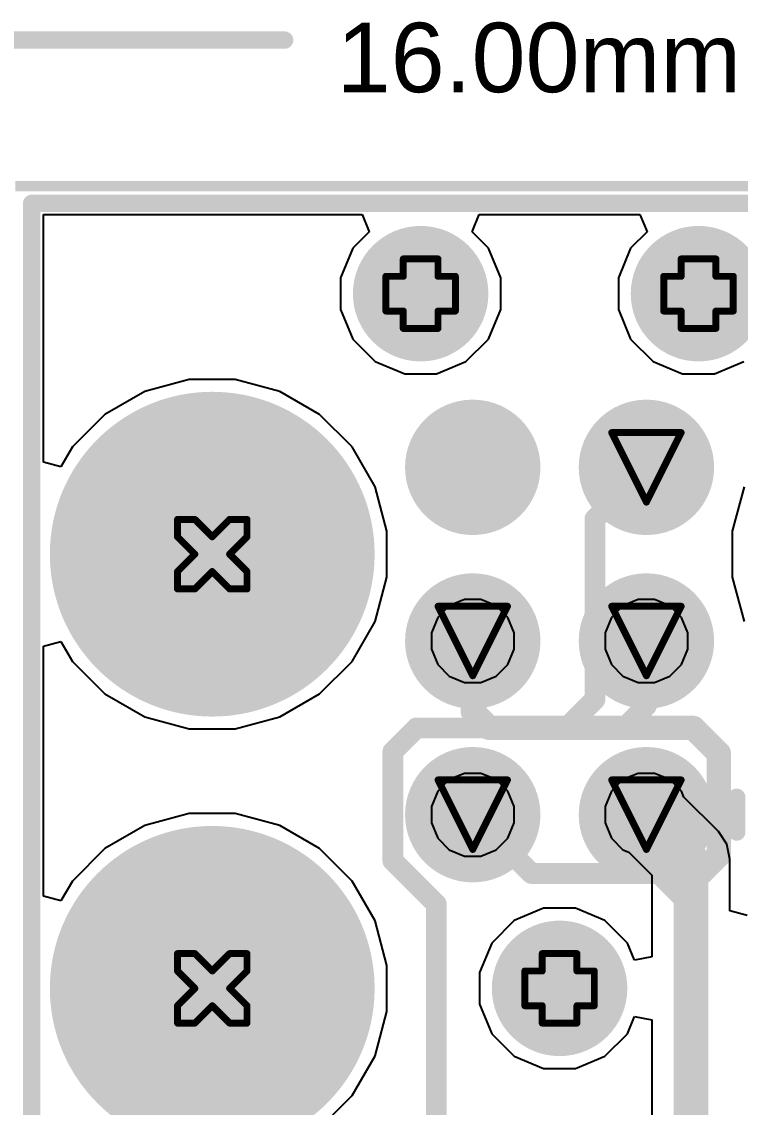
# Model space of a CAD drawing. Header units: inches. Extents: x -35 to 304, y -8 to 63.
# Drawn here: x 4.02 to 9.28, y 9.75 to 17.69 of the extents above; entities that cross this region are included whole.
import ezdxf

# ---------------------------------------------------------------- set-up
doc = ezdxf.new("R2010")
doc.units = ezdxf.units.IN
for name, color, linetype in [('Board Outline', 216, 'Continuous'), ('Bottom Layer', 5, 'Continuous'), ('Bottom Solder', 6, 'Continuous'), ('Dimensions', 6, 'Continuous'), ('Drill Drawing', 1, 'Continuous'), ('Layer 2', 16, 'Continuous'), ('Layer 3', 76, 'Continuous'), ('Pad Holes', 156, 'Continuous'), ('Top Layer', 1, 'Continuous'), ('Top Overlay', 2, 'Continuous'), ('Top Paste', 8, 'Continuous'), ('Top Solder', 216, 'Continuous'), ('Via Holes', 16, 'Continuous')]:
    doc.layers.add(name, color=color, linetype=linetype)
doc.styles.add('Arial', font='', dxfattribs={"height": 0.2})
doc.styles.get('Arial').set_extended_font_data('Arial')

# ---------------------------------------------------------------- blocks, each defined once
blk = doc.blocks.new('TC2030_IDC__5')
at = {"layer": 'Bottom Solder'}
h = blk.add_hatch(color=6, dxfattribs=at)
edge = h.paths.add_edge_path()
edge.add_arc((-2.54, 2.54), 0.1016, 0, 360)
h = blk.add_hatch(color=6, dxfattribs=at)
edge = h.paths.add_edge_path()
edge.add_arc((0.635, 2.54), 0.1016, 0, 360)
h = blk.add_hatch(color=6, dxfattribs=at)
edge = h.paths.add_edge_path()
edge.add_arc((2.54, 1.016), 0.1016, 0, 360)
h = blk.add_hatch(color=6, dxfattribs=at)
edge = h.paths.add_edge_path()
edge.add_arc((-2.54, 0), 0.1016, 0, 360)
h = blk.add_hatch(color=6, dxfattribs=at)
edge = h.paths.add_edge_path()
edge.add_arc((2.54, -1.016), 0.1016, 0, 360)
at = {"layer": 'Pad Holes'}
h = blk.add_hatch(color=7, dxfattribs=at)
edge = h.paths.add_edge_path()
edge.add_arc((-2.54, 2.54), 1.1875, 0, 360)
h = blk.add_hatch(color=7, dxfattribs=at)
edge = h.paths.add_edge_path()
edge.add_arc((0.635, 2.54), 1.1875, 0, 360)
h = blk.add_hatch(color=7, dxfattribs=at)
edge = h.paths.add_edge_path()
edge.add_arc((2.54, 1.016), 0.4955, 0, 360)
h = blk.add_hatch(color=7, dxfattribs=at)
edge = h.paths.add_edge_path()
edge.add_arc((-2.54, 0), 0.4955, 0, 360)
h = blk.add_hatch(color=7, dxfattribs=at)
edge = h.paths.add_edge_path()
edge.add_arc((2.54, -1.016), 0.4955, 0, 360)
at = {"layer": 'Top Layer'}
h = blk.add_hatch(color=1, dxfattribs=at)
edge = h.paths.add_edge_path()
edge.add_arc((-1.27, 0.635), 0.3935, 0, 360)
h = blk.add_hatch(color=1, dxfattribs=at)
edge = h.paths.add_edge_path()
edge.add_arc((0, 0.635), 0.3935, 0, 360)
h = blk.add_hatch(color=1, dxfattribs=at)
edge = h.paths.add_edge_path()
edge.add_arc((1.27, 0.635), 0.3935, 0, 360)
h = blk.add_hatch(color=1, dxfattribs=at)
edge = h.paths.add_edge_path()
edge.add_arc((-1.27, -0.635), 0.3935, 0, 360)
h = blk.add_hatch(color=1, dxfattribs=at)
edge = h.paths.add_edge_path()
edge.add_arc((-1.27, -0.635), 0.3935, 0, 360)
h = blk.add_hatch(color=1, dxfattribs=at)
edge = h.paths.add_edge_path()
edge.add_arc((0, -0.635), 0.3935, 0, 360)
h = blk.add_hatch(color=1, dxfattribs=at)
edge = h.paths.add_edge_path()
edge.add_arc((1.27, -0.635), 0.3935, 0, 360)
at = {"layer": 'Top Paste'}
h = blk.add_hatch(color=8, dxfattribs=at)
edge = h.paths.add_edge_path()
edge.add_arc((-1.27, 0.635), 0.3935, 0, 360)
h = blk.add_hatch(color=8, dxfattribs=at)
edge = h.paths.add_edge_path()
edge.add_arc((0, 0.635), 0.3935, 0, 360)
h = blk.add_hatch(color=8, dxfattribs=at)
edge = h.paths.add_edge_path()
edge.add_arc((1.27, 0.635), 0.3935, 0, 360)
h = blk.add_hatch(color=8, dxfattribs=at)
edge = h.paths.add_edge_path()
edge.add_arc((-1.27, -0.635), 0.3935, 0, 360)
h = blk.add_hatch(color=8, dxfattribs=at)
edge = h.paths.add_edge_path()
edge.add_arc((-1.27, -0.635), 0.3935, 0, 360)
h = blk.add_hatch(color=8, dxfattribs=at)
edge = h.paths.add_edge_path()
edge.add_arc((0, -0.635), 0.3935, 0, 360)
h = blk.add_hatch(color=8, dxfattribs=at)
edge = h.paths.add_edge_path()
edge.add_arc((1.27, -0.635), 0.3935, 0, 360)
at = {"layer": 'Top Solder'}
h = blk.add_hatch(color=216, dxfattribs=at)
edge = h.paths.add_edge_path()
edge.add_arc((-2.54, 2.54), 0.1016, 0, 360)
h = blk.add_hatch(color=216, dxfattribs=at)
edge = h.paths.add_edge_path()
edge.add_arc((0.635, 2.54), 0.1016, 0, 360)
h = blk.add_hatch(color=216, dxfattribs=at)
edge = h.paths.add_edge_path()
edge.add_arc((-1.27, 0.635), 0.4951, 0, 360)
h = blk.add_hatch(color=216, dxfattribs=at)
edge = h.paths.add_edge_path()
edge.add_arc((0, 0.635), 0.4951, 0, 360)
h = blk.add_hatch(color=216, dxfattribs=at)
edge = h.paths.add_edge_path()
edge.add_arc((1.27, 0.635), 0.4951, 0, 360)
h = blk.add_hatch(color=216, dxfattribs=at)
edge = h.paths.add_edge_path()
edge.add_arc((2.54, 1.016), 0.1016, 0, 360)
h = blk.add_hatch(color=216, dxfattribs=at)
edge = h.paths.add_edge_path()
edge.add_arc((-2.54, 0), 0.1016, 0, 360)
h = blk.add_hatch(color=216, dxfattribs=at)
edge = h.paths.add_edge_path()
edge.add_arc((-1.27, -0.635), 0.4951, 0, 360)
h = blk.add_hatch(color=216, dxfattribs=at)
edge = h.paths.add_edge_path()
edge.add_arc((-1.27, -0.635), 0.4951, 0, 360)
h = blk.add_hatch(color=216, dxfattribs=at)
edge = h.paths.add_edge_path()
edge.add_arc((0, -0.635), 0.4951, 0, 360)
h = blk.add_hatch(color=216, dxfattribs=at)
edge = h.paths.add_edge_path()
edge.add_arc((1.27, -0.635), 0.4951, 0, 360)
h = blk.add_hatch(color=216, dxfattribs=at)
edge = h.paths.add_edge_path()
edge.add_arc((2.54, -1.016), 0.1016, 0, 360)
at = {"layer": 'Top Overlay'}
for points in [[(-3.8608, 3.8608, 0.127, 0.127, 0), (3.2004, 3.8608, 0.127, 0.127, 0)], [(3.2004, 3.8608, 0.127, 0.127, 0), (3.2004, -3.8608, 0.127, 0.127, 0)], [(-1.27, -1.1684, 0.127, 0.127, 0), (-1.397, -1.2954, 0.127, 0.127, 0)], [(-1.27, -1.1684, 0.127, 0.127, 0), (-1.143, -1.2954, 0.127, 0.127, 0)], [(-1.397, -1.2954, 0.127, 0.127, 0), (-1.143, -1.2954, 0.127, 0.127, 0)]]:
    blk.add_lwpolyline(points, format="xyseb", dxfattribs=at)
for points in [[(3.16865, 3.8608, 0.0635, 0.0635, 1), (3.23215, 3.8608, 0.0635, 0.0635, 1)], [(3.16865, 3.8608, 0.0635, 0.0635, 1), (3.23215, 3.8608, 0.0635, 0.0635, 1)], [(-1.30175, -1.1684, 0.0635, 0.0635, 1), (-1.23825, -1.1684, 0.0635, 0.0635, 1)], [(-1.30175, -1.1684, 0.0635, 0.0635, 1), (-1.23825, -1.1684, 0.0635, 0.0635, 1)], [(-1.42875, -1.2954, 0.0635, 0.0635, 1), (-1.36525, -1.2954, 0.0635, 0.0635, 1)], [(-1.42875, -1.2954, 0.0635, 0.0635, 1), (-1.36525, -1.2954, 0.0635, 0.0635, 1)], [(-1.17475, -1.2954, 0.0635, 0.0635, 1), (-1.11125, -1.2954, 0.0635, 0.0635, 1)], [(-1.17475, -1.2954, 0.0635, 0.0635, 1), (-1.11125, -1.2954, 0.0635, 0.0635, 1)]]:
    blk.add_lwpolyline(points, format="xyseb", close=True, dxfattribs=at)

msp = doc.modelspace()

# ---------------------------------------------------------------- hatches: boundary and pattern name
at = {"layer": 'Bottom Layer'}
h = msp.add_hatch(color=5, dxfattribs=at)
edge = h.paths.add_edge_path()
edge.add_arc((8.5892, 14.4272), 0.15, 0, 360)
h = msp.add_hatch(color=5, dxfattribs=at)
edge = h.paths.add_edge_path()
edge.add_arc((7.3192, 13.1572), 0.15, 0, 360)
h = msp.add_hatch(color=5, dxfattribs=at)
edge = h.paths.add_edge_path()
edge.add_arc((8.5892, 13.1572), 0.15, 0, 360)
h = msp.add_hatch(color=5, dxfattribs=at)
edge = h.paths.add_edge_path()
edge.add_arc((7.3192, 11.8872), 0.15, 0, 360)
h = msp.add_hatch(color=5, dxfattribs=at)
edge = h.paths.add_edge_path()
edge.add_arc((8.5892, 11.8872), 0.15, 0, 360)
at = {"layer": 'Bottom Solder'}
h = msp.add_hatch(color=6, dxfattribs=at)
edge = h.paths.add_edge_path()
edge.add_arc((8.5892, 14.4272), 0.2516, 0, 360)
h = msp.add_hatch(color=6, dxfattribs=at)
edge = h.paths.add_edge_path()
edge.add_arc((7.3192, 13.1572), 0.2516, 0, 360)
h = msp.add_hatch(color=6, dxfattribs=at)
edge = h.paths.add_edge_path()
edge.add_arc((8.5892, 13.1572), 0.2516, 0, 360)
h = msp.add_hatch(color=6, dxfattribs=at)
edge = h.paths.add_edge_path()
edge.add_arc((7.3192, 11.8872), 0.2516, 0, 360)
h = msp.add_hatch(color=6, dxfattribs=at)
edge = h.paths.add_edge_path()
edge.add_arc((8.5892, 11.8872), 0.2516, 0, 360)
at = {"layer": 'Layer 2'}
h = msp.add_hatch(color=16, dxfattribs=at)
edge = h.paths.add_edge_path()
edge.add_arc((8.5892, 14.4272), 0.15, 0, 360)
h = msp.add_hatch(color=16, dxfattribs=at)
edge = h.paths.add_edge_path()
edge.add_arc((7.3192, 13.1572), 0.15, 0, 360)
h = msp.add_hatch(color=16, dxfattribs=at)
edge = h.paths.add_edge_path()
edge.add_arc((8.5892, 13.1572), 0.15, 0, 360)
h = msp.add_hatch(color=16, dxfattribs=at)
edge = h.paths.add_edge_path()
edge.add_arc((7.3192, 11.8872), 0.15, 0, 360)
h = msp.add_hatch(color=16, dxfattribs=at)
edge = h.paths.add_edge_path()
edge.add_arc((8.5892, 11.8872), 0.15, 0, 360)
at = {"layer": 'Layer 3'}
h = msp.add_hatch(color=76, dxfattribs=at)
edge = h.paths.add_edge_path()
edge.add_arc((8.5892, 14.4272), 0.15, 0, 360)
h = msp.add_hatch(color=76, dxfattribs=at)
edge = h.paths.add_edge_path()
edge.add_arc((7.3192, 13.1572), 0.15, 0, 360)
h = msp.add_hatch(color=76, dxfattribs=at)
edge = h.paths.add_edge_path()
edge.add_arc((8.5892, 13.1572), 0.15, 0, 360)
h = msp.add_hatch(color=76, dxfattribs=at)
edge = h.paths.add_edge_path()
edge.add_arc((7.3192, 11.8872), 0.15, 0, 360)
h = msp.add_hatch(color=76, dxfattribs=at)
edge = h.paths.add_edge_path()
edge.add_arc((8.5892, 11.8872), 0.15, 0, 360)
at = {"layer": 'Top Layer'}
h = msp.add_hatch(color=1, dxfattribs=at)
edge = h.paths.add_edge_path()
edge.add_arc((8.5892, 14.4272), 0.15, 0, 360)
h = msp.add_hatch(color=1, dxfattribs=at)
edge = h.paths.add_edge_path()
edge.add_arc((7.3192, 13.1572), 0.15, 0, 360)
h = msp.add_hatch(color=1, dxfattribs=at)
edge = h.paths.add_edge_path()
edge.add_arc((8.5892, 13.1572), 0.15, 0, 360)
h = msp.add_hatch(color=1, dxfattribs=at)
edge = h.paths.add_edge_path()
edge.add_arc((7.3192, 11.8872), 0.15, 0, 360)
h = msp.add_hatch(color=1, dxfattribs=at)
edge = h.paths.add_edge_path()
edge.add_arc((8.5892, 11.8872), 0.15, 0, 360)
at = {"layer": 'Top Solder'}
h = msp.add_hatch(color=216, dxfattribs=at)
edge = h.paths.add_edge_path()
edge.add_arc((8.5892, 14.4272), 0.2516, 0, 360)
h = msp.add_hatch(color=216, dxfattribs=at)
edge = h.paths.add_edge_path()
edge.add_arc((7.3192, 13.1572), 0.2516, 0, 360)
h = msp.add_hatch(color=216, dxfattribs=at)
edge = h.paths.add_edge_path()
edge.add_arc((8.5892, 13.1572), 0.2516, 0, 360)
h = msp.add_hatch(color=216, dxfattribs=at)
edge = h.paths.add_edge_path()
edge.add_arc((7.3192, 11.8872), 0.2516, 0, 360)
h = msp.add_hatch(color=216, dxfattribs=at)
edge = h.paths.add_edge_path()
edge.add_arc((8.5892, 11.8872), 0.2516, 0, 360)
at = {"layer": 'Via Holes'}
h = msp.add_hatch(color=7, dxfattribs=at)
edge = h.paths.add_edge_path()
edge.add_arc((8.5892, 14.4272), 0.075, 0, 360)
h = msp.add_hatch(color=7, dxfattribs=at)
edge = h.paths.add_edge_path()
edge.add_arc((7.3192, 13.1572), 0.075, 0, 360)
h = msp.add_hatch(color=7, dxfattribs=at)
edge = h.paths.add_edge_path()
edge.add_arc((8.5892, 13.1572), 0.075, 0, 360)
h = msp.add_hatch(color=7, dxfattribs=at)
edge = h.paths.add_edge_path()
edge.add_arc((7.3192, 11.8872), 0.075, 0, 360)
h = msp.add_hatch(color=7, dxfattribs=at)
edge = h.paths.add_edge_path()
edge.add_arc((8.5892, 11.8872), 0.075, 0, 360)

# ---------------------------------------------------------------- linework, layer by layer
at = {"layer": 'Board Outline'}
msp.add_lwpolyline([(3.9738, 16.4835, 0.0762, 0.0762, 0), (11.9375, 16.4835, 0.0762, 0.0762, 0)], format="xyseb", dxfattribs=at)
at = {"layer": 'Bottom Layer'}
for p, q in [((4.181, 14.4653), (4.181, 16.2763)), ((4.181, 16.2763), (6.5096, 16.2763)), ((6.5096, 16.2763), (6.5622, 16.1493)), ((7.3141, 16.1493), (7.3667, 16.2763)), ((7.3667, 16.2763), (8.5416, 16.2763)), ((8.5416, 16.2763), (8.5942, 16.1493)), ((6.5622, 16.1493), (6.4418, 16.0289)), ((7.4345, 16.0289), (7.3141, 16.1493)), ((8.5942, 16.1493), (8.4738, 16.0289)), ((6.4418, 16.0289), (6.3527, 15.8137)), ((7.5237, 15.8137), (7.4345, 16.0289)), ((8.4738, 16.0289), (8.3847, 15.8137)), ((6.3527, 15.8137), (6.3527, 15.5808)), ((7.5237, 15.5808), (7.5237, 15.8137)), ((8.3847, 15.8137), (8.3847, 15.5808)), ((6.3527, 15.5808), (6.4418, 15.3656)), ((7.4345, 15.3656), (7.5237, 15.5808)), ((8.3847, 15.5808), (8.4738, 15.3656)), ((6.4418, 15.3656), (6.6065, 15.2009)), ((7.2698, 15.2009), (7.4345, 15.3656)), ((8.4738, 15.3656), (8.6385, 15.2009)), ((6.6065, 15.2009), (6.8217, 15.1117)), ((7.0546, 15.1117), (7.2698, 15.2009)), ((8.6385, 15.2009), (8.8537, 15.1117)), ((9.0866, 15.1117), (9.3018, 15.2009)), ((6.8217, 15.1117), (7.0546, 15.1117)), ((8.8537, 15.1117), (9.0866, 15.1117)), ((5.246, 15.0697), (4.9211, 14.9827)), ((5.5823, 15.0697), (5.246, 15.0697)), ((5.9073, 14.9827), (5.5823, 15.0697)), ((4.9211, 14.9827), (4.6298, 14.8145)), ((6.1986, 14.8145), (5.9073, 14.9827)), ((4.6298, 14.8145), (4.3919, 14.5766)), ((6.4364, 14.5766), (6.1986, 14.8145)), ((4.3919, 14.5766), (4.308, 14.4313)), ((6.6046, 14.2853), (6.4364, 14.5766)), ((4.308, 14.4313), (4.181, 14.4653)), ((6.6917, 13.9604), (6.6046, 14.2853)), ((9.3037, 14.2853), (9.2167, 13.9604)), ((6.6917, 13.624), (6.6917, 13.9604)), ((9.2167, 13.9604), (9.2167, 13.624)), ((6.6046, 13.2991), (6.6917, 13.624)), ((9.2167, 13.624), (9.3037, 13.2991)), ((7.259, 13.4596), (7.1479, 13.4136)), ((7.3793, 13.4596), (7.259, 13.4596)), ((7.4905, 13.4136), (7.3793, 13.4596)), ((8.529, 13.4596), (8.4179, 13.4136)), ((8.6493, 13.4596), (8.529, 13.4596)), ((8.7605, 13.4136), (8.6493, 13.4596)), ((7.1479, 13.4136), (7.0628, 13.3285)), ((7.5755, 13.3285), (7.4905, 13.4136)), ((8.4179, 13.4136), (8.3328, 13.3285)), ((8.8455, 13.3285), (8.7605, 13.4136)), ((6.4364, 13.0078), (6.6046, 13.2991)), ((7.0628, 13.3285), (7.0168, 13.2174)), ((7.6216, 13.2174), (7.5755, 13.3285)), ((8.3328, 13.3285), (8.2868, 13.2174)), ((8.8916, 13.2174), (8.8455, 13.3285)), ((7.0168, 13.2174), (7.0168, 13.0971)), ((7.6216, 13.0971), (7.6216, 13.2174)), ((8.2868, 13.2174), (8.2868, 13.0971)), ((8.8916, 13.0971), (8.8916, 13.2174)), ((4.181, 13.1191), (4.308, 13.1531)), ((4.181, 11.2903), (4.181, 13.1191)), ((4.308, 13.1531), (4.3919, 13.0078)), ((7.0168, 13.0971), (7.0628, 12.9859)), ((7.5755, 12.9859), (7.6216, 13.0971)), ((8.2868, 13.0971), (8.3328, 12.9859)), ((8.8455, 12.9859), (8.8916, 13.0971)), ((4.3919, 13.0078), (4.6298, 12.77)), ((6.1986, 12.77), (6.4364, 13.0078)), ((7.0628, 12.9859), (7.1479, 12.9009)), ((7.4905, 12.9009), (7.5755, 12.9859)), ((8.3328, 12.9859), (8.4179, 12.9009)), ((8.7605, 12.9009), (8.8455, 12.9859)), ((7.1479, 12.9009), (7.259, 12.8548)), ((7.3793, 12.8548), (7.4905, 12.9009)), ((8.4179, 12.9009), (8.529, 12.8548)), ((8.6493, 12.8548), (8.7605, 12.9009)), ((7.259, 12.8548), (7.3793, 12.8548)), ((8.529, 12.8548), (8.6493, 12.8548)), ((4.6298, 12.77), (4.9211, 12.6018)), ((5.9073, 12.6018), (6.1986, 12.77)), ((4.9211, 12.6018), (5.246, 12.5147)), ((5.5823, 12.5147), (5.9073, 12.6018)), ((5.246, 12.5147), (5.5823, 12.5147)), ((7.259, 12.1896), (7.1479, 12.1436)), ((7.3793, 12.1896), (7.259, 12.1896)), ((7.4905, 12.1436), (7.3793, 12.1896)), ((8.529, 12.1896), (8.4179, 12.1436)), ((8.6493, 12.1896), (8.529, 12.1896)), ((8.7605, 12.1436), (8.6493, 12.1896)), ((7.1479, 12.1436), (7.0628, 12.0585)), ((7.5755, 12.0585), (7.4905, 12.1436)), ((8.4179, 12.1436), (8.3328, 12.0585)), ((8.8455, 12.0585), (8.7605, 12.1436)), ((7.0628, 12.0585), (7.0168, 11.9474)), ((7.6216, 11.9474), (7.5755, 12.0585)), ((8.3328, 12.0585), (8.2868, 11.9474)), ((8.863, 12.0162), (8.8455, 12.0585)), ((9.116, 11.7633), (8.863, 12.0162)), ((7.0168, 11.9474), (7.0168, 11.8271)), ((7.6216, 11.8271), (7.6216, 11.9474)), ((8.2868, 11.9474), (8.2868, 11.8271)), ((5.246, 11.8947), (4.9211, 11.8077)), ((5.5823, 11.8947), (5.246, 11.8947)), ((5.9073, 11.8077), (5.5823, 11.8947)), ((4.9211, 11.8077), (4.6298, 11.6395)), ((6.1986, 11.6395), (5.9073, 11.8077)), ((7.0168, 11.8271), (7.0628, 11.7159)), ((7.5755, 11.7159), (7.6216, 11.8271)), ((8.2868, 11.8271), (8.3328, 11.7159)), ((9.116, 11.7632), (9.116, 11.7633)), ((9.1778, 11.6708), (9.116, 11.7632)), ((7.0628, 11.7159), (7.1479, 11.6309)), ((7.4905, 11.6309), (7.5755, 11.7159)), ((8.3328, 11.7159), (8.4179, 11.6309)), ((9.1994, 11.5618), (9.1778, 11.6708)), ((4.6298, 11.6395), (4.3919, 11.4016)), ((6.4364, 11.4016), (6.1986, 11.6395)), ((7.1479, 11.6309), (7.259, 11.5848)), ((7.3793, 11.5848), (7.4905, 11.6309)), ((8.4179, 11.6309), (8.4602, 11.6133)), ((8.4602, 11.6133), (8.6297, 11.4438)), ((7.259, 11.5848), (7.3793, 11.5848)), ((9.1994, 11.1837), (9.1994, 11.5618)), ((9.1994, 11.5618), (9.1994, 11.5618)), ((8.6297, 11.4438), (8.6297, 10.8482)), ((4.3919, 11.4016), (4.308, 11.2563)), ((6.6046, 11.1103), (6.4364, 11.4016)), ((4.308, 11.2563), (4.181, 11.2903)), ((7.8377, 11.2027), (7.6225, 11.1136)), ((8.0706, 11.2027), (7.8377, 11.2027)), ((8.2858, 11.1136), (8.0706, 11.2027)), ((9.3264, 11.1497), (9.1994, 11.1837)), ((6.6917, 10.7854), (6.6046, 11.1103)), ((7.6225, 11.1136), (7.4578, 10.9489)), ((8.4505, 10.9489), (8.2858, 11.1136)), ((7.4578, 10.9489), (7.3687, 10.7337)), ((8.5027, 10.8229), (8.4505, 10.9489)), ((8.6297, 10.8482), (8.5027, 10.8229)), ((6.6917, 10.449), (6.6917, 10.7854)), ((7.3687, 10.7337), (7.3687, 10.5008)), ((7.3687, 10.5008), (7.4578, 10.2856)), ((6.6046, 10.1241), (6.6917, 10.449)), ((8.4505, 10.2856), (8.5027, 10.4115)), ((8.5027, 10.4115), (8.6297, 10.3862)), ((8.6297, 10.3862), (8.6297, 9.5837)), ((7.4578, 10.2856), (7.6225, 10.1209)), ((8.2858, 10.1209), (8.4505, 10.2856)), ((6.4364, 9.8328), (6.6046, 10.1241)), ((7.6225, 10.1209), (7.8377, 10.0317)), ((8.0706, 10.0317), (8.2858, 10.1209)), ((7.8377, 10.0317), (8.0706, 10.0317)), ((6.1986, 9.595), (6.4364, 9.8328))]:
    msp.add_line(p, q, dxfattribs=at)
for points in [[(8.2129, 14.051, 0.1524, 0.1524, 0), (8.5892, 14.4272, 0.1524, 0.1524, 0)], [(8.2129, 12.7303, 0.1524, 0.1524, 0), (8.2129, 14.051, 0.1524, 0.1524, 0)], [(8.0042, 12.5216, 0.1524, 0.1524, 0), (8.2129, 12.7303, 0.1524, 0.1524, 0)], [(6.7352, 12.3486, 0.1524, 0.1524, 0), (6.9081, 12.5216, 0.1524, 0.1524, 0)], [(6.9081, 12.5216, 0.1524, 0.1524, 0), (8.0042, 12.5216, 0.1524, 0.1524, 0)], [(6.7352, 11.5501, 0.1524, 0.1524, 0), (6.7352, 12.3486, 0.1524, 0.1524, 0)], [(8.5892, 11.8872, 0.254, 0.254, 0), (8.9146, 11.5618, 0.254, 0.254, 0)], [(8.9146, 9.4657, 0.254, 0.254, 0), (8.9146, 11.5618, 0.254, 0.254, 0)], [(6.7352, 11.5501, 0.1524, 0.1524, 0), (7.0529, 11.2323, 0.1524, 0.1524, 0)], [(7.0529, 9.586, 0.1524, 0.1524, 0), (7.0529, 11.2323, 0.1524, 0.1524, 0)]]:
    msp.add_lwpolyline(points, format="xyseb", dxfattribs=at)
for points in [[(8.5511, 14.4272, 0.0762, 0.0762, 1), (8.6273, 14.4272, 0.0762, 0.0762, 1)], [(8.1748, 14.051, 0.0762, 0.0762, 1), (8.251, 14.051, 0.0762, 0.0762, 1)], [(8.1748, 14.051, 0.0762, 0.0762, 1), (8.251, 14.051, 0.0762, 0.0762, 1)], [(8.1748, 12.7303, 0.0762, 0.0762, 1), (8.251, 12.7303, 0.0762, 0.0762, 1)], [(8.1748, 12.7303, 0.0762, 0.0762, 1), (8.251, 12.7303, 0.0762, 0.0762, 1)], [(6.87, 12.5216, 0.0762, 0.0762, 1), (6.9462, 12.5216, 0.0762, 0.0762, 1)], [(6.87, 12.5216, 0.0762, 0.0762, 1), (6.9462, 12.5216, 0.0762, 0.0762, 1)], [(7.9661, 12.5216, 0.0762, 0.0762, 1), (8.0423, 12.5216, 0.0762, 0.0762, 1)], [(7.9661, 12.5216, 0.0762, 0.0762, 1), (8.0423, 12.5216, 0.0762, 0.0762, 1)], [(6.6971, 12.3486, 0.0762, 0.0762, 1), (6.7733, 12.3486, 0.0762, 0.0762, 1)], [(6.6971, 12.3486, 0.0762, 0.0762, 1), (6.7733, 12.3486, 0.0762, 0.0762, 1)], [(8.5257, 11.8872, 0.127, 0.127, 1), (8.6527, 11.8872, 0.127, 0.127, 1)], [(8.8511, 11.5618, 0.127, 0.127, 1), (8.9781, 11.5618, 0.127, 0.127, 1)], [(8.8511, 11.5618, 0.127, 0.127, 1), (8.9781, 11.5618, 0.127, 0.127, 1)], [(6.6971, 11.5501, 0.0762, 0.0762, 1), (6.7733, 11.5501, 0.0762, 0.0762, 1)], [(6.6971, 11.5501, 0.0762, 0.0762, 1), (6.7733, 11.5501, 0.0762, 0.0762, 1)], [(7.0148, 11.2323, 0.0762, 0.0762, 1), (7.091, 11.2323, 0.0762, 0.0762, 1)], [(7.0148, 11.2323, 0.0762, 0.0762, 1), (7.091, 11.2323, 0.0762, 0.0762, 1)]]:
    msp.add_lwpolyline(points, format="xyseb", close=True, dxfattribs=at)
at = {"layer": 'Dimensions'}
msp.add_lwpolyline([(0, 17.5514, 0.127, 0.127, 0), (5.9436, 17.5514, 0.127, 0.127, 0)], format="xyseb", dxfattribs=at)
msp.add_lwpolyline([(5.9119, 17.5514, 0.0635, 0.0635, 1), (5.9753, 17.5514, 0.0635, 0.0635, 1)], format="xyseb", close=True, dxfattribs=at)
at = {"layer": 'Drill Drawing'}
for points in [[(6.8112, 15.8242, 0.0508, 0.0508, 0), (6.8112, 15.9512, 0.0508, 0.0508, 0)], [(6.8112, 15.9512, 0.0508, 0.0508, 0), (7.0652, 15.9512, 0.0508, 0.0508, 0)], [(7.0652, 15.8242, 0.0508, 0.0508, 0), (7.0652, 15.9512, 0.0508, 0.0508, 0)], [(8.8432, 15.8242, 0.0508, 0.0508, 0), (8.8432, 15.9512, 0.0508, 0.0508, 0)], [(8.8432, 15.9512, 0.0508, 0.0508, 0), (9.0972, 15.9512, 0.0508, 0.0508, 0)], [(9.0972, 15.8242, 0.0508, 0.0508, 0), (9.0972, 15.9512, 0.0508, 0.0508, 0)], [(6.6842, 15.5702, 0.0508, 0.0508, 0), (6.6842, 15.8242, 0.0508, 0.0508, 0)], [(6.6842, 15.8242, 0.0508, 0.0508, 0), (6.8112, 15.8242, 0.0508, 0.0508, 0)], [(7.0652, 15.8242, 0.0508, 0.0508, 0), (7.1922, 15.8242, 0.0508, 0.0508, 0)], [(7.1922, 15.5702, 0.0508, 0.0508, 0), (7.1922, 15.8242, 0.0508, 0.0508, 0)], [(8.7162, 15.5702, 0.0508, 0.0508, 0), (8.7162, 15.8242, 0.0508, 0.0508, 0)], [(8.7162, 15.8242, 0.0508, 0.0508, 0), (8.8432, 15.8242, 0.0508, 0.0508, 0)], [(9.0972, 15.8242, 0.0508, 0.0508, 0), (9.2242, 15.8242, 0.0508, 0.0508, 0)], [(9.2242, 15.5702, 0.0508, 0.0508, 0), (9.2242, 15.8242, 0.0508, 0.0508, 0)], [(6.6842, 15.5702, 0.0508, 0.0508, 0), (6.8112, 15.5702, 0.0508, 0.0508, 0)], [(6.8112, 15.4432, 0.0508, 0.0508, 0), (6.8112, 15.5702, 0.0508, 0.0508, 0)], [(7.0652, 15.5702, 0.0508, 0.0508, 0), (7.1922, 15.5702, 0.0508, 0.0508, 0)], [(7.0652, 15.4432, 0.0508, 0.0508, 0), (7.0652, 15.5702, 0.0508, 0.0508, 0)], [(8.7162, 15.5702, 0.0508, 0.0508, 0), (8.8432, 15.5702, 0.0508, 0.0508, 0)], [(8.8432, 15.4432, 0.0508, 0.0508, 0), (8.8432, 15.5702, 0.0508, 0.0508, 0)], [(9.0972, 15.5702, 0.0508, 0.0508, 0), (9.2242, 15.5702, 0.0508, 0.0508, 0)], [(9.0972, 15.4432, 0.0508, 0.0508, 0), (9.0972, 15.5702, 0.0508, 0.0508, 0)], [(6.8112, 15.4432, 0.0508, 0.0508, 0), (7.0652, 15.4432, 0.0508, 0.0508, 0)], [(8.8432, 15.4432, 0.0508, 0.0508, 0), (9.0972, 15.4432, 0.0508, 0.0508, 0)], [(8.3352, 14.6812, 0.0508, 0.0508, 0), (8.8432, 14.6812, 0.0508, 0.0508, 0)], [(8.3352, 14.6812, 0.0508, 0.0508, 0), (8.5892, 14.1732, 0.0508, 0.0508, 0)], [(8.5892, 14.1732, 0.0508, 0.0508, 0), (8.8432, 14.6812, 0.0508, 0.0508, 0)], [(5.1602, 13.9192, 0.0508, 0.0508, 0), (5.1602, 14.0462, 0.0508, 0.0508, 0)], [(5.1602, 14.0462, 0.0508, 0.0508, 0), (5.2872, 14.0462, 0.0508, 0.0508, 0)], [(5.2872, 14.0462, 0.0508, 0.0508, 0), (5.4142, 13.9192, 0.0508, 0.0508, 0)], [(5.4142, 13.9192, 0.0508, 0.0508, 0), (5.5412, 14.0462, 0.0508, 0.0508, 0)], [(5.5412, 14.0462, 0.0508, 0.0508, 0), (5.6682, 14.0462, 0.0508, 0.0508, 0)], [(5.6682, 13.9192, 0.0508, 0.0508, 0), (5.6682, 14.0462, 0.0508, 0.0508, 0)], [(5.1602, 13.9192, 0.0508, 0.0508, 0), (5.2872, 13.7922, 0.0508, 0.0508, 0)], [(5.5412, 13.7922, 0.0508, 0.0508, 0), (5.6682, 13.9192, 0.0508, 0.0508, 0)], [(5.1602, 13.6652, 0.0508, 0.0508, 0), (5.2872, 13.7922, 0.0508, 0.0508, 0)], [(5.5412, 13.7922, 0.0508, 0.0508, 0), (5.6682, 13.6652, 0.0508, 0.0508, 0)], [(5.1602, 13.5382, 0.0508, 0.0508, 0), (5.1602, 13.6652, 0.0508, 0.0508, 0)], [(5.2872, 13.5382, 0.0508, 0.0508, 0), (5.4142, 13.6652, 0.0508, 0.0508, 0)], [(5.4142, 13.6652, 0.0508, 0.0508, 0), (5.5412, 13.5382, 0.0508, 0.0508, 0)], [(5.6682, 13.5382, 0.0508, 0.0508, 0), (5.6682, 13.6652, 0.0508, 0.0508, 0)], [(5.1602, 13.5382, 0.0508, 0.0508, 0), (5.2872, 13.5382, 0.0508, 0.0508, 0)], [(5.5412, 13.5382, 0.0508, 0.0508, 0), (5.6682, 13.5382, 0.0508, 0.0508, 0)], [(7.0652, 13.4112, 0.0508, 0.0508, 0), (7.5732, 13.4112, 0.0508, 0.0508, 0)], [(7.0652, 13.4112, 0.0508, 0.0508, 0), (7.3192, 12.9032, 0.0508, 0.0508, 0)], [(7.3192, 12.9032, 0.0508, 0.0508, 0), (7.5732, 13.4112, 0.0508, 0.0508, 0)], [(8.3352, 13.4112, 0.0508, 0.0508, 0), (8.8432, 13.4112, 0.0508, 0.0508, 0)], [(8.3352, 13.4112, 0.0508, 0.0508, 0), (8.5892, 12.9032, 0.0508, 0.0508, 0)], [(8.5892, 12.9032, 0.0508, 0.0508, 0), (8.8432, 13.4112, 0.0508, 0.0508, 0)], [(7.0652, 12.1412, 0.0508, 0.0508, 0), (7.5732, 12.1412, 0.0508, 0.0508, 0)], [(7.0652, 12.1412, 0.0508, 0.0508, 0), (7.3192, 11.6332, 0.0508, 0.0508, 0)], [(7.3192, 11.6332, 0.0508, 0.0508, 0), (7.5732, 12.1412, 0.0508, 0.0508, 0)], [(8.3352, 12.1412, 0.0508, 0.0508, 0), (8.8432, 12.1412, 0.0508, 0.0508, 0)], [(8.3352, 12.1412, 0.0508, 0.0508, 0), (8.5892, 11.6332, 0.0508, 0.0508, 0)], [(8.5892, 11.6332, 0.0508, 0.0508, 0), (8.8432, 12.1412, 0.0508, 0.0508, 0)], [(5.1602, 10.7442, 0.0508, 0.0508, 0), (5.1602, 10.8712, 0.0508, 0.0508, 0)], [(5.1602, 10.8712, 0.0508, 0.0508, 0), (5.2872, 10.8712, 0.0508, 0.0508, 0)], [(5.2872, 10.8712, 0.0508, 0.0508, 0), (5.4142, 10.7442, 0.0508, 0.0508, 0)], [(5.4142, 10.7442, 0.0508, 0.0508, 0), (5.5412, 10.8712, 0.0508, 0.0508, 0)], [(5.5412, 10.8712, 0.0508, 0.0508, 0), (5.6682, 10.8712, 0.0508, 0.0508, 0)], [(5.6682, 10.7442, 0.0508, 0.0508, 0), (5.6682, 10.8712, 0.0508, 0.0508, 0)], [(7.8272, 10.7442, 0.0508, 0.0508, 0), (7.8272, 10.8712, 0.0508, 0.0508, 0)], [(7.8272, 10.8712, 0.0508, 0.0508, 0), (8.0812, 10.8712, 0.0508, 0.0508, 0)], [(8.0812, 10.7442, 0.0508, 0.0508, 0), (8.0812, 10.8712, 0.0508, 0.0508, 0)], [(5.1602, 10.7442, 0.0508, 0.0508, 0), (5.2872, 10.6172, 0.0508, 0.0508, 0)], [(5.5412, 10.6172, 0.0508, 0.0508, 0), (5.6682, 10.7442, 0.0508, 0.0508, 0)], [(7.7002, 10.4902, 0.0508, 0.0508, 0), (7.7002, 10.7442, 0.0508, 0.0508, 0)], [(7.7002, 10.7442, 0.0508, 0.0508, 0), (7.8272, 10.7442, 0.0508, 0.0508, 0)], [(8.0812, 10.7442, 0.0508, 0.0508, 0), (8.2082, 10.7442, 0.0508, 0.0508, 0)], [(8.2082, 10.4902, 0.0508, 0.0508, 0), (8.2082, 10.7442, 0.0508, 0.0508, 0)], [(5.1602, 10.4902, 0.0508, 0.0508, 0), (5.2872, 10.6172, 0.0508, 0.0508, 0)], [(5.5412, 10.6172, 0.0508, 0.0508, 0), (5.6682, 10.4902, 0.0508, 0.0508, 0)], [(5.1602, 10.3632, 0.0508, 0.0508, 0), (5.1602, 10.4902, 0.0508, 0.0508, 0)], [(5.2872, 10.3632, 0.0508, 0.0508, 0), (5.4142, 10.4902, 0.0508, 0.0508, 0)], [(5.4142, 10.4902, 0.0508, 0.0508, 0), (5.5412, 10.3632, 0.0508, 0.0508, 0)], [(5.6682, 10.3632, 0.0508, 0.0508, 0), (5.6682, 10.4902, 0.0508, 0.0508, 0)], [(7.7002, 10.4902, 0.0508, 0.0508, 0), (7.8272, 10.4902, 0.0508, 0.0508, 0)], [(7.8272, 10.3632, 0.0508, 0.0508, 0), (7.8272, 10.4902, 0.0508, 0.0508, 0)], [(8.0812, 10.4902, 0.0508, 0.0508, 0), (8.2082, 10.4902, 0.0508, 0.0508, 0)], [(8.0812, 10.3632, 0.0508, 0.0508, 0), (8.0812, 10.4902, 0.0508, 0.0508, 0)], [(5.1602, 10.3632, 0.0508, 0.0508, 0), (5.2872, 10.3632, 0.0508, 0.0508, 0)], [(5.5412, 10.3632, 0.0508, 0.0508, 0), (5.6682, 10.3632, 0.0508, 0.0508, 0)], [(7.8272, 10.3632, 0.0508, 0.0508, 0), (8.0812, 10.3632, 0.0508, 0.0508, 0)]]:
    msp.add_lwpolyline(points, format="xyseb", dxfattribs=at)
for points in [[(6.7985, 15.9512, 0.0254, 0.0254, 1), (6.8239, 15.9512, 0.0254, 0.0254, 1)], [(6.7985, 15.9512, 0.0254, 0.0254, 1), (6.8239, 15.9512, 0.0254, 0.0254, 1)], [(7.0525, 15.9512, 0.0254, 0.0254, 1), (7.0779, 15.9512, 0.0254, 0.0254, 1)], [(7.0525, 15.9512, 0.0254, 0.0254, 1), (7.0779, 15.9512, 0.0254, 0.0254, 1)], [(8.8305, 15.9512, 0.0254, 0.0254, 1), (8.8559, 15.9512, 0.0254, 0.0254, 1)], [(8.8305, 15.9512, 0.0254, 0.0254, 1), (8.8559, 15.9512, 0.0254, 0.0254, 1)], [(9.0845, 15.9512, 0.0254, 0.0254, 1), (9.1099, 15.9512, 0.0254, 0.0254, 1)], [(9.0845, 15.9512, 0.0254, 0.0254, 1), (9.1099, 15.9512, 0.0254, 0.0254, 1)], [(6.6715, 15.8242, 0.0254, 0.0254, 1), (6.6969, 15.8242, 0.0254, 0.0254, 1)], [(6.6715, 15.8242, 0.0254, 0.0254, 1), (6.6969, 15.8242, 0.0254, 0.0254, 1)], [(6.7985, 15.8242, 0.0254, 0.0254, 1), (6.8239, 15.8242, 0.0254, 0.0254, 1)], [(6.7985, 15.8242, 0.0254, 0.0254, 1), (6.8239, 15.8242, 0.0254, 0.0254, 1)], [(7.0525, 15.8242, 0.0254, 0.0254, 1), (7.0779, 15.8242, 0.0254, 0.0254, 1)], [(7.0525, 15.8242, 0.0254, 0.0254, 1), (7.0779, 15.8242, 0.0254, 0.0254, 1)], [(7.1795, 15.8242, 0.0254, 0.0254, 1), (7.2049, 15.8242, 0.0254, 0.0254, 1)], [(7.1795, 15.8242, 0.0254, 0.0254, 1), (7.2049, 15.8242, 0.0254, 0.0254, 1)], [(8.7035, 15.8242, 0.0254, 0.0254, 1), (8.7289, 15.8242, 0.0254, 0.0254, 1)], [(8.7035, 15.8242, 0.0254, 0.0254, 1), (8.7289, 15.8242, 0.0254, 0.0254, 1)], [(8.8305, 15.8242, 0.0254, 0.0254, 1), (8.8559, 15.8242, 0.0254, 0.0254, 1)], [(8.8305, 15.8242, 0.0254, 0.0254, 1), (8.8559, 15.8242, 0.0254, 0.0254, 1)], [(9.0845, 15.8242, 0.0254, 0.0254, 1), (9.1099, 15.8242, 0.0254, 0.0254, 1)], [(9.0845, 15.8242, 0.0254, 0.0254, 1), (9.1099, 15.8242, 0.0254, 0.0254, 1)], [(9.2115, 15.8242, 0.0254, 0.0254, 1), (9.2369, 15.8242, 0.0254, 0.0254, 1)], [(9.2115, 15.8242, 0.0254, 0.0254, 1), (9.2369, 15.8242, 0.0254, 0.0254, 1)], [(6.6715, 15.5702, 0.0254, 0.0254, 1), (6.6969, 15.5702, 0.0254, 0.0254, 1)], [(6.6715, 15.5702, 0.0254, 0.0254, 1), (6.6969, 15.5702, 0.0254, 0.0254, 1)], [(6.7985, 15.5702, 0.0254, 0.0254, 1), (6.8239, 15.5702, 0.0254, 0.0254, 1)], [(6.7985, 15.5702, 0.0254, 0.0254, 1), (6.8239, 15.5702, 0.0254, 0.0254, 1)], [(7.0525, 15.5702, 0.0254, 0.0254, 1), (7.0779, 15.5702, 0.0254, 0.0254, 1)], [(7.0525, 15.5702, 0.0254, 0.0254, 1), (7.0779, 15.5702, 0.0254, 0.0254, 1)], [(7.1795, 15.5702, 0.0254, 0.0254, 1), (7.2049, 15.5702, 0.0254, 0.0254, 1)], [(7.1795, 15.5702, 0.0254, 0.0254, 1), (7.2049, 15.5702, 0.0254, 0.0254, 1)], [(8.7035, 15.5702, 0.0254, 0.0254, 1), (8.7289, 15.5702, 0.0254, 0.0254, 1)], [(8.7035, 15.5702, 0.0254, 0.0254, 1), (8.7289, 15.5702, 0.0254, 0.0254, 1)], [(8.8305, 15.5702, 0.0254, 0.0254, 1), (8.8559, 15.5702, 0.0254, 0.0254, 1)], [(8.8305, 15.5702, 0.0254, 0.0254, 1), (8.8559, 15.5702, 0.0254, 0.0254, 1)], [(9.0845, 15.5702, 0.0254, 0.0254, 1), (9.1099, 15.5702, 0.0254, 0.0254, 1)], [(9.0845, 15.5702, 0.0254, 0.0254, 1), (9.1099, 15.5702, 0.0254, 0.0254, 1)], [(9.2115, 15.5702, 0.0254, 0.0254, 1), (9.2369, 15.5702, 0.0254, 0.0254, 1)], [(9.2115, 15.5702, 0.0254, 0.0254, 1), (9.2369, 15.5702, 0.0254, 0.0254, 1)], [(6.7985, 15.4432, 0.0254, 0.0254, 1), (6.8239, 15.4432, 0.0254, 0.0254, 1)], [(6.7985, 15.4432, 0.0254, 0.0254, 1), (6.8239, 15.4432, 0.0254, 0.0254, 1)], [(7.0525, 15.4432, 0.0254, 0.0254, 1), (7.0779, 15.4432, 0.0254, 0.0254, 1)], [(7.0525, 15.4432, 0.0254, 0.0254, 1), (7.0779, 15.4432, 0.0254, 0.0254, 1)], [(8.8305, 15.4432, 0.0254, 0.0254, 1), (8.8559, 15.4432, 0.0254, 0.0254, 1)], [(8.8305, 15.4432, 0.0254, 0.0254, 1), (8.8559, 15.4432, 0.0254, 0.0254, 1)], [(9.0845, 15.4432, 0.0254, 0.0254, 1), (9.1099, 15.4432, 0.0254, 0.0254, 1)], [(9.0845, 15.4432, 0.0254, 0.0254, 1), (9.1099, 15.4432, 0.0254, 0.0254, 1)], [(8.3225, 14.6812, 0.0254, 0.0254, 1), (8.3479, 14.6812, 0.0254, 0.0254, 1)], [(8.3225, 14.6812, 0.0254, 0.0254, 1), (8.3479, 14.6812, 0.0254, 0.0254, 1)], [(8.8305, 14.6812, 0.0254, 0.0254, 1), (8.8559, 14.6812, 0.0254, 0.0254, 1)], [(8.8305, 14.6812, 0.0254, 0.0254, 1), (8.8559, 14.6812, 0.0254, 0.0254, 1)], [(8.5765, 14.1732, 0.0254, 0.0254, 1), (8.6019, 14.1732, 0.0254, 0.0254, 1)], [(8.5765, 14.1732, 0.0254, 0.0254, 1), (8.6019, 14.1732, 0.0254, 0.0254, 1)], [(5.1475, 14.0462, 0.0254, 0.0254, 1), (5.1729, 14.0462, 0.0254, 0.0254, 1)], [(5.1475, 14.0462, 0.0254, 0.0254, 1), (5.1729, 14.0462, 0.0254, 0.0254, 1)], [(5.2745, 14.0462, 0.0254, 0.0254, 1), (5.2999, 14.0462, 0.0254, 0.0254, 1)], [(5.2745, 14.0462, 0.0254, 0.0254, 1), (5.2999, 14.0462, 0.0254, 0.0254, 1)], [(5.5285, 14.0462, 0.0254, 0.0254, 1), (5.5539, 14.0462, 0.0254, 0.0254, 1)], [(5.5285, 14.0462, 0.0254, 0.0254, 1), (5.5539, 14.0462, 0.0254, 0.0254, 1)], [(5.6555, 14.0462, 0.0254, 0.0254, 1), (5.6809, 14.0462, 0.0254, 0.0254, 1)], [(5.6555, 14.0462, 0.0254, 0.0254, 1), (5.6809, 14.0462, 0.0254, 0.0254, 1)], [(5.1475, 13.9192, 0.0254, 0.0254, 1), (5.1729, 13.9192, 0.0254, 0.0254, 1)], [(5.1475, 13.9192, 0.0254, 0.0254, 1), (5.1729, 13.9192, 0.0254, 0.0254, 1)], [(5.4015, 13.9192, 0.0254, 0.0254, 1), (5.4269, 13.9192, 0.0254, 0.0254, 1)], [(5.4015, 13.9192, 0.0254, 0.0254, 1), (5.4269, 13.9192, 0.0254, 0.0254, 1)], [(5.6555, 13.9192, 0.0254, 0.0254, 1), (5.6809, 13.9192, 0.0254, 0.0254, 1)], [(5.6555, 13.9192, 0.0254, 0.0254, 1), (5.6809, 13.9192, 0.0254, 0.0254, 1)], [(5.2745, 13.7922, 0.0254, 0.0254, 1), (5.2999, 13.7922, 0.0254, 0.0254, 1)], [(5.2745, 13.7922, 0.0254, 0.0254, 1), (5.2999, 13.7922, 0.0254, 0.0254, 1)], [(5.5285, 13.7922, 0.0254, 0.0254, 1), (5.5539, 13.7922, 0.0254, 0.0254, 1)], [(5.5285, 13.7922, 0.0254, 0.0254, 1), (5.5539, 13.7922, 0.0254, 0.0254, 1)], [(5.1475, 13.6652, 0.0254, 0.0254, 1), (5.1729, 13.6652, 0.0254, 0.0254, 1)], [(5.1475, 13.6652, 0.0254, 0.0254, 1), (5.1729, 13.6652, 0.0254, 0.0254, 1)], [(5.4015, 13.6652, 0.0254, 0.0254, 1), (5.4269, 13.6652, 0.0254, 0.0254, 1)], [(5.4015, 13.6652, 0.0254, 0.0254, 1), (5.4269, 13.6652, 0.0254, 0.0254, 1)], [(5.6555, 13.6652, 0.0254, 0.0254, 1), (5.6809, 13.6652, 0.0254, 0.0254, 1)], [(5.6555, 13.6652, 0.0254, 0.0254, 1), (5.6809, 13.6652, 0.0254, 0.0254, 1)], [(5.1475, 13.5382, 0.0254, 0.0254, 1), (5.1729, 13.5382, 0.0254, 0.0254, 1)], [(5.1475, 13.5382, 0.0254, 0.0254, 1), (5.1729, 13.5382, 0.0254, 0.0254, 1)], [(5.2745, 13.5382, 0.0254, 0.0254, 1), (5.2999, 13.5382, 0.0254, 0.0254, 1)], [(5.2745, 13.5382, 0.0254, 0.0254, 1), (5.2999, 13.5382, 0.0254, 0.0254, 1)], [(5.5285, 13.5382, 0.0254, 0.0254, 1), (5.5539, 13.5382, 0.0254, 0.0254, 1)], [(5.5285, 13.5382, 0.0254, 0.0254, 1), (5.5539, 13.5382, 0.0254, 0.0254, 1)], [(5.6555, 13.5382, 0.0254, 0.0254, 1), (5.6809, 13.5382, 0.0254, 0.0254, 1)], [(5.6555, 13.5382, 0.0254, 0.0254, 1), (5.6809, 13.5382, 0.0254, 0.0254, 1)], [(7.0525, 13.4112, 0.0254, 0.0254, 1), (7.0779, 13.4112, 0.0254, 0.0254, 1)], [(7.0525, 13.4112, 0.0254, 0.0254, 1), (7.0779, 13.4112, 0.0254, 0.0254, 1)], [(7.5605, 13.4112, 0.0254, 0.0254, 1), (7.5859, 13.4112, 0.0254, 0.0254, 1)], [(7.5605, 13.4112, 0.0254, 0.0254, 1), (7.5859, 13.4112, 0.0254, 0.0254, 1)], [(8.3225, 13.4112, 0.0254, 0.0254, 1), (8.3479, 13.4112, 0.0254, 0.0254, 1)], [(8.3225, 13.4112, 0.0254, 0.0254, 1), (8.3479, 13.4112, 0.0254, 0.0254, 1)], [(8.8305, 13.4112, 0.0254, 0.0254, 1), (8.8559, 13.4112, 0.0254, 0.0254, 1)], [(8.8305, 13.4112, 0.0254, 0.0254, 1), (8.8559, 13.4112, 0.0254, 0.0254, 1)], [(7.3065, 12.9032, 0.0254, 0.0254, 1), (7.3319, 12.9032, 0.0254, 0.0254, 1)], [(7.3065, 12.9032, 0.0254, 0.0254, 1), (7.3319, 12.9032, 0.0254, 0.0254, 1)], [(8.5765, 12.9032, 0.0254, 0.0254, 1), (8.6019, 12.9032, 0.0254, 0.0254, 1)], [(8.5765, 12.9032, 0.0254, 0.0254, 1), (8.6019, 12.9032, 0.0254, 0.0254, 1)], [(7.0525, 12.1412, 0.0254, 0.0254, 1), (7.0779, 12.1412, 0.0254, 0.0254, 1)], [(7.0525, 12.1412, 0.0254, 0.0254, 1), (7.0779, 12.1412, 0.0254, 0.0254, 1)], [(7.5605, 12.1412, 0.0254, 0.0254, 1), (7.5859, 12.1412, 0.0254, 0.0254, 1)], [(7.5605, 12.1412, 0.0254, 0.0254, 1), (7.5859, 12.1412, 0.0254, 0.0254, 1)], [(8.3225, 12.1412, 0.0254, 0.0254, 1), (8.3479, 12.1412, 0.0254, 0.0254, 1)], [(8.3225, 12.1412, 0.0254, 0.0254, 1), (8.3479, 12.1412, 0.0254, 0.0254, 1)], [(8.8305, 12.1412, 0.0254, 0.0254, 1), (8.8559, 12.1412, 0.0254, 0.0254, 1)], [(8.8305, 12.1412, 0.0254, 0.0254, 1), (8.8559, 12.1412, 0.0254, 0.0254, 1)], [(7.3065, 11.6332, 0.0254, 0.0254, 1), (7.3319, 11.6332, 0.0254, 0.0254, 1)], [(7.3065, 11.6332, 0.0254, 0.0254, 1), (7.3319, 11.6332, 0.0254, 0.0254, 1)], [(8.5765, 11.6332, 0.0254, 0.0254, 1), (8.6019, 11.6332, 0.0254, 0.0254, 1)], [(8.5765, 11.6332, 0.0254, 0.0254, 1), (8.6019, 11.6332, 0.0254, 0.0254, 1)], [(5.1475, 10.8712, 0.0254, 0.0254, 1), (5.1729, 10.8712, 0.0254, 0.0254, 1)], [(5.1475, 10.8712, 0.0254, 0.0254, 1), (5.1729, 10.8712, 0.0254, 0.0254, 1)], [(5.2745, 10.8712, 0.0254, 0.0254, 1), (5.2999, 10.8712, 0.0254, 0.0254, 1)], [(5.2745, 10.8712, 0.0254, 0.0254, 1), (5.2999, 10.8712, 0.0254, 0.0254, 1)], [(5.5285, 10.8712, 0.0254, 0.0254, 1), (5.5539, 10.8712, 0.0254, 0.0254, 1)], [(5.5285, 10.8712, 0.0254, 0.0254, 1), (5.5539, 10.8712, 0.0254, 0.0254, 1)], [(5.6555, 10.8712, 0.0254, 0.0254, 1), (5.6809, 10.8712, 0.0254, 0.0254, 1)], [(5.6555, 10.8712, 0.0254, 0.0254, 1), (5.6809, 10.8712, 0.0254, 0.0254, 1)], [(7.8145, 10.8712, 0.0254, 0.0254, 1), (7.8399, 10.8712, 0.0254, 0.0254, 1)], [(7.8145, 10.8712, 0.0254, 0.0254, 1), (7.8399, 10.8712, 0.0254, 0.0254, 1)], [(8.0685, 10.8712, 0.0254, 0.0254, 1), (8.0939, 10.8712, 0.0254, 0.0254, 1)], [(8.0685, 10.8712, 0.0254, 0.0254, 1), (8.0939, 10.8712, 0.0254, 0.0254, 1)], [(5.1475, 10.7442, 0.0254, 0.0254, 1), (5.1729, 10.7442, 0.0254, 0.0254, 1)], [(5.1475, 10.7442, 0.0254, 0.0254, 1), (5.1729, 10.7442, 0.0254, 0.0254, 1)], [(5.4015, 10.7442, 0.0254, 0.0254, 1), (5.4269, 10.7442, 0.0254, 0.0254, 1)], [(5.4015, 10.7442, 0.0254, 0.0254, 1), (5.4269, 10.7442, 0.0254, 0.0254, 1)], [(5.6555, 10.7442, 0.0254, 0.0254, 1), (5.6809, 10.7442, 0.0254, 0.0254, 1)], [(5.6555, 10.7442, 0.0254, 0.0254, 1), (5.6809, 10.7442, 0.0254, 0.0254, 1)], [(7.6875, 10.7442, 0.0254, 0.0254, 1), (7.7129, 10.7442, 0.0254, 0.0254, 1)], [(7.6875, 10.7442, 0.0254, 0.0254, 1), (7.7129, 10.7442, 0.0254, 0.0254, 1)], [(7.8145, 10.7442, 0.0254, 0.0254, 1), (7.8399, 10.7442, 0.0254, 0.0254, 1)], [(7.8145, 10.7442, 0.0254, 0.0254, 1), (7.8399, 10.7442, 0.0254, 0.0254, 1)], [(8.0685, 10.7442, 0.0254, 0.0254, 1), (8.0939, 10.7442, 0.0254, 0.0254, 1)], [(8.0685, 10.7442, 0.0254, 0.0254, 1), (8.0939, 10.7442, 0.0254, 0.0254, 1)], [(8.1955, 10.7442, 0.0254, 0.0254, 1), (8.2209, 10.7442, 0.0254, 0.0254, 1)], [(8.1955, 10.7442, 0.0254, 0.0254, 1), (8.2209, 10.7442, 0.0254, 0.0254, 1)], [(5.2745, 10.6172, 0.0254, 0.0254, 1), (5.2999, 10.6172, 0.0254, 0.0254, 1)], [(5.2745, 10.6172, 0.0254, 0.0254, 1), (5.2999, 10.6172, 0.0254, 0.0254, 1)], [(5.5285, 10.6172, 0.0254, 0.0254, 1), (5.5539, 10.6172, 0.0254, 0.0254, 1)], [(5.5285, 10.6172, 0.0254, 0.0254, 1), (5.5539, 10.6172, 0.0254, 0.0254, 1)], [(5.1475, 10.4902, 0.0254, 0.0254, 1), (5.1729, 10.4902, 0.0254, 0.0254, 1)], [(5.1475, 10.4902, 0.0254, 0.0254, 1), (5.1729, 10.4902, 0.0254, 0.0254, 1)], [(5.4015, 10.4902, 0.0254, 0.0254, 1), (5.4269, 10.4902, 0.0254, 0.0254, 1)], [(5.4015, 10.4902, 0.0254, 0.0254, 1), (5.4269, 10.4902, 0.0254, 0.0254, 1)], [(5.6555, 10.4902, 0.0254, 0.0254, 1), (5.6809, 10.4902, 0.0254, 0.0254, 1)], [(5.6555, 10.4902, 0.0254, 0.0254, 1), (5.6809, 10.4902, 0.0254, 0.0254, 1)], [(7.6875, 10.4902, 0.0254, 0.0254, 1), (7.7129, 10.4902, 0.0254, 0.0254, 1)], [(7.6875, 10.4902, 0.0254, 0.0254, 1), (7.7129, 10.4902, 0.0254, 0.0254, 1)], [(7.8145, 10.4902, 0.0254, 0.0254, 1), (7.8399, 10.4902, 0.0254, 0.0254, 1)], [(7.8145, 10.4902, 0.0254, 0.0254, 1), (7.8399, 10.4902, 0.0254, 0.0254, 1)], [(8.0685, 10.4902, 0.0254, 0.0254, 1), (8.0939, 10.4902, 0.0254, 0.0254, 1)], [(8.0685, 10.4902, 0.0254, 0.0254, 1), (8.0939, 10.4902, 0.0254, 0.0254, 1)], [(8.1955, 10.4902, 0.0254, 0.0254, 1), (8.2209, 10.4902, 0.0254, 0.0254, 1)], [(8.1955, 10.4902, 0.0254, 0.0254, 1), (8.2209, 10.4902, 0.0254, 0.0254, 1)], [(5.1475, 10.3632, 0.0254, 0.0254, 1), (5.1729, 10.3632, 0.0254, 0.0254, 1)], [(5.1475, 10.3632, 0.0254, 0.0254, 1), (5.1729, 10.3632, 0.0254, 0.0254, 1)], [(5.2745, 10.3632, 0.0254, 0.0254, 1), (5.2999, 10.3632, 0.0254, 0.0254, 1)], [(5.2745, 10.3632, 0.0254, 0.0254, 1), (5.2999, 10.3632, 0.0254, 0.0254, 1)], [(5.5285, 10.3632, 0.0254, 0.0254, 1), (5.5539, 10.3632, 0.0254, 0.0254, 1)], [(5.5285, 10.3632, 0.0254, 0.0254, 1), (5.5539, 10.3632, 0.0254, 0.0254, 1)], [(5.6555, 10.3632, 0.0254, 0.0254, 1), (5.6809, 10.3632, 0.0254, 0.0254, 1)], [(5.6555, 10.3632, 0.0254, 0.0254, 1), (5.6809, 10.3632, 0.0254, 0.0254, 1)], [(7.8145, 10.3632, 0.0254, 0.0254, 1), (7.8399, 10.3632, 0.0254, 0.0254, 1)], [(7.8145, 10.3632, 0.0254, 0.0254, 1), (7.8399, 10.3632, 0.0254, 0.0254, 1)], [(8.0685, 10.3632, 0.0254, 0.0254, 1), (8.0939, 10.3632, 0.0254, 0.0254, 1)], [(8.0685, 10.3632, 0.0254, 0.0254, 1), (8.0939, 10.3632, 0.0254, 0.0254, 1)]]:
    msp.add_lwpolyline(points, format="xyseb", close=True, dxfattribs=at)
at = {"layer": 'Layer 2'}
for points in [[(8.5892, 12.6839, 0.1524, 0.1524, 0), (8.5892, 13.1572, 0.1524, 0.1524, 0)], [(8.4268, 12.5216, 0.1524, 0.1524, 0), (8.5892, 12.6839, 0.1524, 0.1524, 0)], [(6.7352, 12.3486, 0.1524, 0.1524, 0), (6.9081, 12.5216, 0.1524, 0.1524, 0)], [(6.9081, 12.5216, 0.1524, 0.1524, 0), (8.4268, 12.5216, 0.1524, 0.1524, 0)], [(6.7352, 11.5501, 0.1524, 0.1524, 0), (6.7352, 12.3486, 0.1524, 0.1524, 0)], [(7.3192, 11.8872, 0.1524, 0.1524, 0), (7.7495, 11.4569, 0.1524, 0.1524, 0)], [(6.7352, 11.5501, 0.1524, 0.1524, 0), (7.0529, 11.2323, 0.1524, 0.1524, 0)], [(7.7495, 11.4569, 0.1524, 0.1524, 0), (8.6797, 11.4569, 0.1524, 0.1524, 0)], [(8.6797, 11.4569, 0.1524, 0.1524, 0), (8.9023, 11.2343, 0.1524, 0.1524, 0)], [(7.0529, 9.586, 0.1524, 0.1524, 0), (7.0529, 11.2323, 0.1524, 0.1524, 0)], [(8.9023, 9.4919, 0.1524, 0.1524, 0), (8.9023, 11.2343, 0.1524, 0.1524, 0)]]:
    msp.add_lwpolyline(points, format="xyseb", dxfattribs=at)
for points in [[(8.5511, 13.1572, 0.0762, 0.0762, 1), (8.6273, 13.1572, 0.0762, 0.0762, 1)], [(8.5511, 12.6839, 0.0762, 0.0762, 1), (8.6273, 12.6839, 0.0762, 0.0762, 1)], [(8.5511, 12.6839, 0.0762, 0.0762, 1), (8.6273, 12.6839, 0.0762, 0.0762, 1)], [(6.87, 12.5216, 0.0762, 0.0762, 1), (6.9462, 12.5216, 0.0762, 0.0762, 1)], [(6.87, 12.5216, 0.0762, 0.0762, 1), (6.9462, 12.5216, 0.0762, 0.0762, 1)], [(8.3887, 12.5216, 0.0762, 0.0762, 1), (8.4649, 12.5216, 0.0762, 0.0762, 1)], [(8.3887, 12.5216, 0.0762, 0.0762, 1), (8.4649, 12.5216, 0.0762, 0.0762, 1)], [(6.6971, 12.3486, 0.0762, 0.0762, 1), (6.7733, 12.3486, 0.0762, 0.0762, 1)], [(6.6971, 12.3486, 0.0762, 0.0762, 1), (6.7733, 12.3486, 0.0762, 0.0762, 1)], [(7.2811, 11.8872, 0.0762, 0.0762, 1), (7.3573, 11.8872, 0.0762, 0.0762, 1)], [(6.6971, 11.5501, 0.0762, 0.0762, 1), (6.7733, 11.5501, 0.0762, 0.0762, 1)], [(6.6971, 11.5501, 0.0762, 0.0762, 1), (6.7733, 11.5501, 0.0762, 0.0762, 1)], [(7.7114, 11.4569, 0.0762, 0.0762, 1), (7.7876, 11.4569, 0.0762, 0.0762, 1)], [(7.7114, 11.4569, 0.0762, 0.0762, 1), (7.7876, 11.4569, 0.0762, 0.0762, 1)], [(8.6416, 11.4569, 0.0762, 0.0762, 1), (8.7178, 11.4569, 0.0762, 0.0762, 1)], [(8.6416, 11.4569, 0.0762, 0.0762, 1), (8.7178, 11.4569, 0.0762, 0.0762, 1)], [(7.0148, 11.2323, 0.0762, 0.0762, 1), (7.091, 11.2323, 0.0762, 0.0762, 1)], [(7.0148, 11.2323, 0.0762, 0.0762, 1), (7.091, 11.2323, 0.0762, 0.0762, 1)], [(8.8642, 11.2343, 0.0762, 0.0762, 1), (8.9404, 11.2343, 0.0762, 0.0762, 1)], [(8.8642, 11.2343, 0.0762, 0.0762, 1), (8.9404, 11.2343, 0.0762, 0.0762, 1)]]:
    msp.add_lwpolyline(points, format="xyseb", close=True, dxfattribs=at)
at = {"layer": 'Layer 3'}
for points in [[(7.3192, 12.6429, 0.1778, 0.1778, 0), (7.3192, 13.1572, 0.1778, 0.1778, 0)], [(7.3192, 12.6429, 0.1778, 0.1778, 0), (7.4405, 12.5216, 0.1778, 0.1778, 0)], [(7.4405, 12.5216, 0.1778, 0.1778, 0), (8.9327, 12.5216, 0.1778, 0.1778, 0)], [(8.9327, 12.5216, 0.1778, 0.1778, 0), (9.1192, 12.335, 0.1778, 0.1778, 0)], [(9.1192, 11.5926, 0.1778, 0.1778, 0), (9.1192, 12.335, 0.1778, 0.1778, 0)], [(8.9146, 11.3879, 0.1778, 0.1778, 0), (9.1192, 11.5926, 0.1778, 0.1778, 0)], [(8.9146, 9.4657, 0.1778, 0.1778, 0), (8.9146, 11.3879, 0.1778, 0.1778, 0)]]:
    msp.add_lwpolyline(points, format="xyseb", dxfattribs=at)
for points in [[(7.2747, 13.1572, 0.0889, 0.0889, 1), (7.3636, 13.1572, 0.0889, 0.0889, 1)], [(7.2747, 12.6429, 0.0889, 0.0889, 1), (7.3636, 12.6429, 0.0889, 0.0889, 1)], [(7.2747, 12.6429, 0.0889, 0.0889, 1), (7.3636, 12.6429, 0.0889, 0.0889, 1)], [(7.396, 12.5216, 0.0889, 0.0889, 1), (7.4849, 12.5216, 0.0889, 0.0889, 1)], [(7.396, 12.5216, 0.0889, 0.0889, 1), (7.4849, 12.5216, 0.0889, 0.0889, 1)], [(8.8882, 12.5216, 0.0889, 0.0889, 1), (8.9771, 12.5216, 0.0889, 0.0889, 1)], [(8.8882, 12.5216, 0.0889, 0.0889, 1), (8.9771, 12.5216, 0.0889, 0.0889, 1)], [(9.0748, 12.335, 0.0889, 0.0889, 1), (9.1637, 12.335, 0.0889, 0.0889, 1)], [(9.0748, 12.335, 0.0889, 0.0889, 1), (9.1637, 12.335, 0.0889, 0.0889, 1)], [(9.0748, 11.5926, 0.0889, 0.0889, 1), (9.1637, 11.5926, 0.0889, 0.0889, 1)], [(9.0748, 11.5926, 0.0889, 0.0889, 1), (9.1637, 11.5926, 0.0889, 0.0889, 1)], [(8.8701, 11.3879, 0.0889, 0.0889, 1), (8.959, 11.3879, 0.0889, 0.0889, 1)], [(8.8701, 11.3879, 0.0889, 0.0889, 1), (8.959, 11.3879, 0.0889, 0.0889, 1)]]:
    msp.add_lwpolyline(points, format="xyseb", close=True, dxfattribs=at)

# ---------------------------------------------------------------- block references
at = {"rotation": 90}
msp.add_blockref('TC2030_IDC__5', (7.9542, 13.1572), dxfattribs=at)

# ---------------------------------------------------------------- texts
at = {"layer": 'Dimensions', "style": 'Arial'}
msp.add_text('16.00mm', height=0.508, dxfattribs=at).set_placement((6.3246, 17.1704))

doc.saveas('drawing.dxf')
